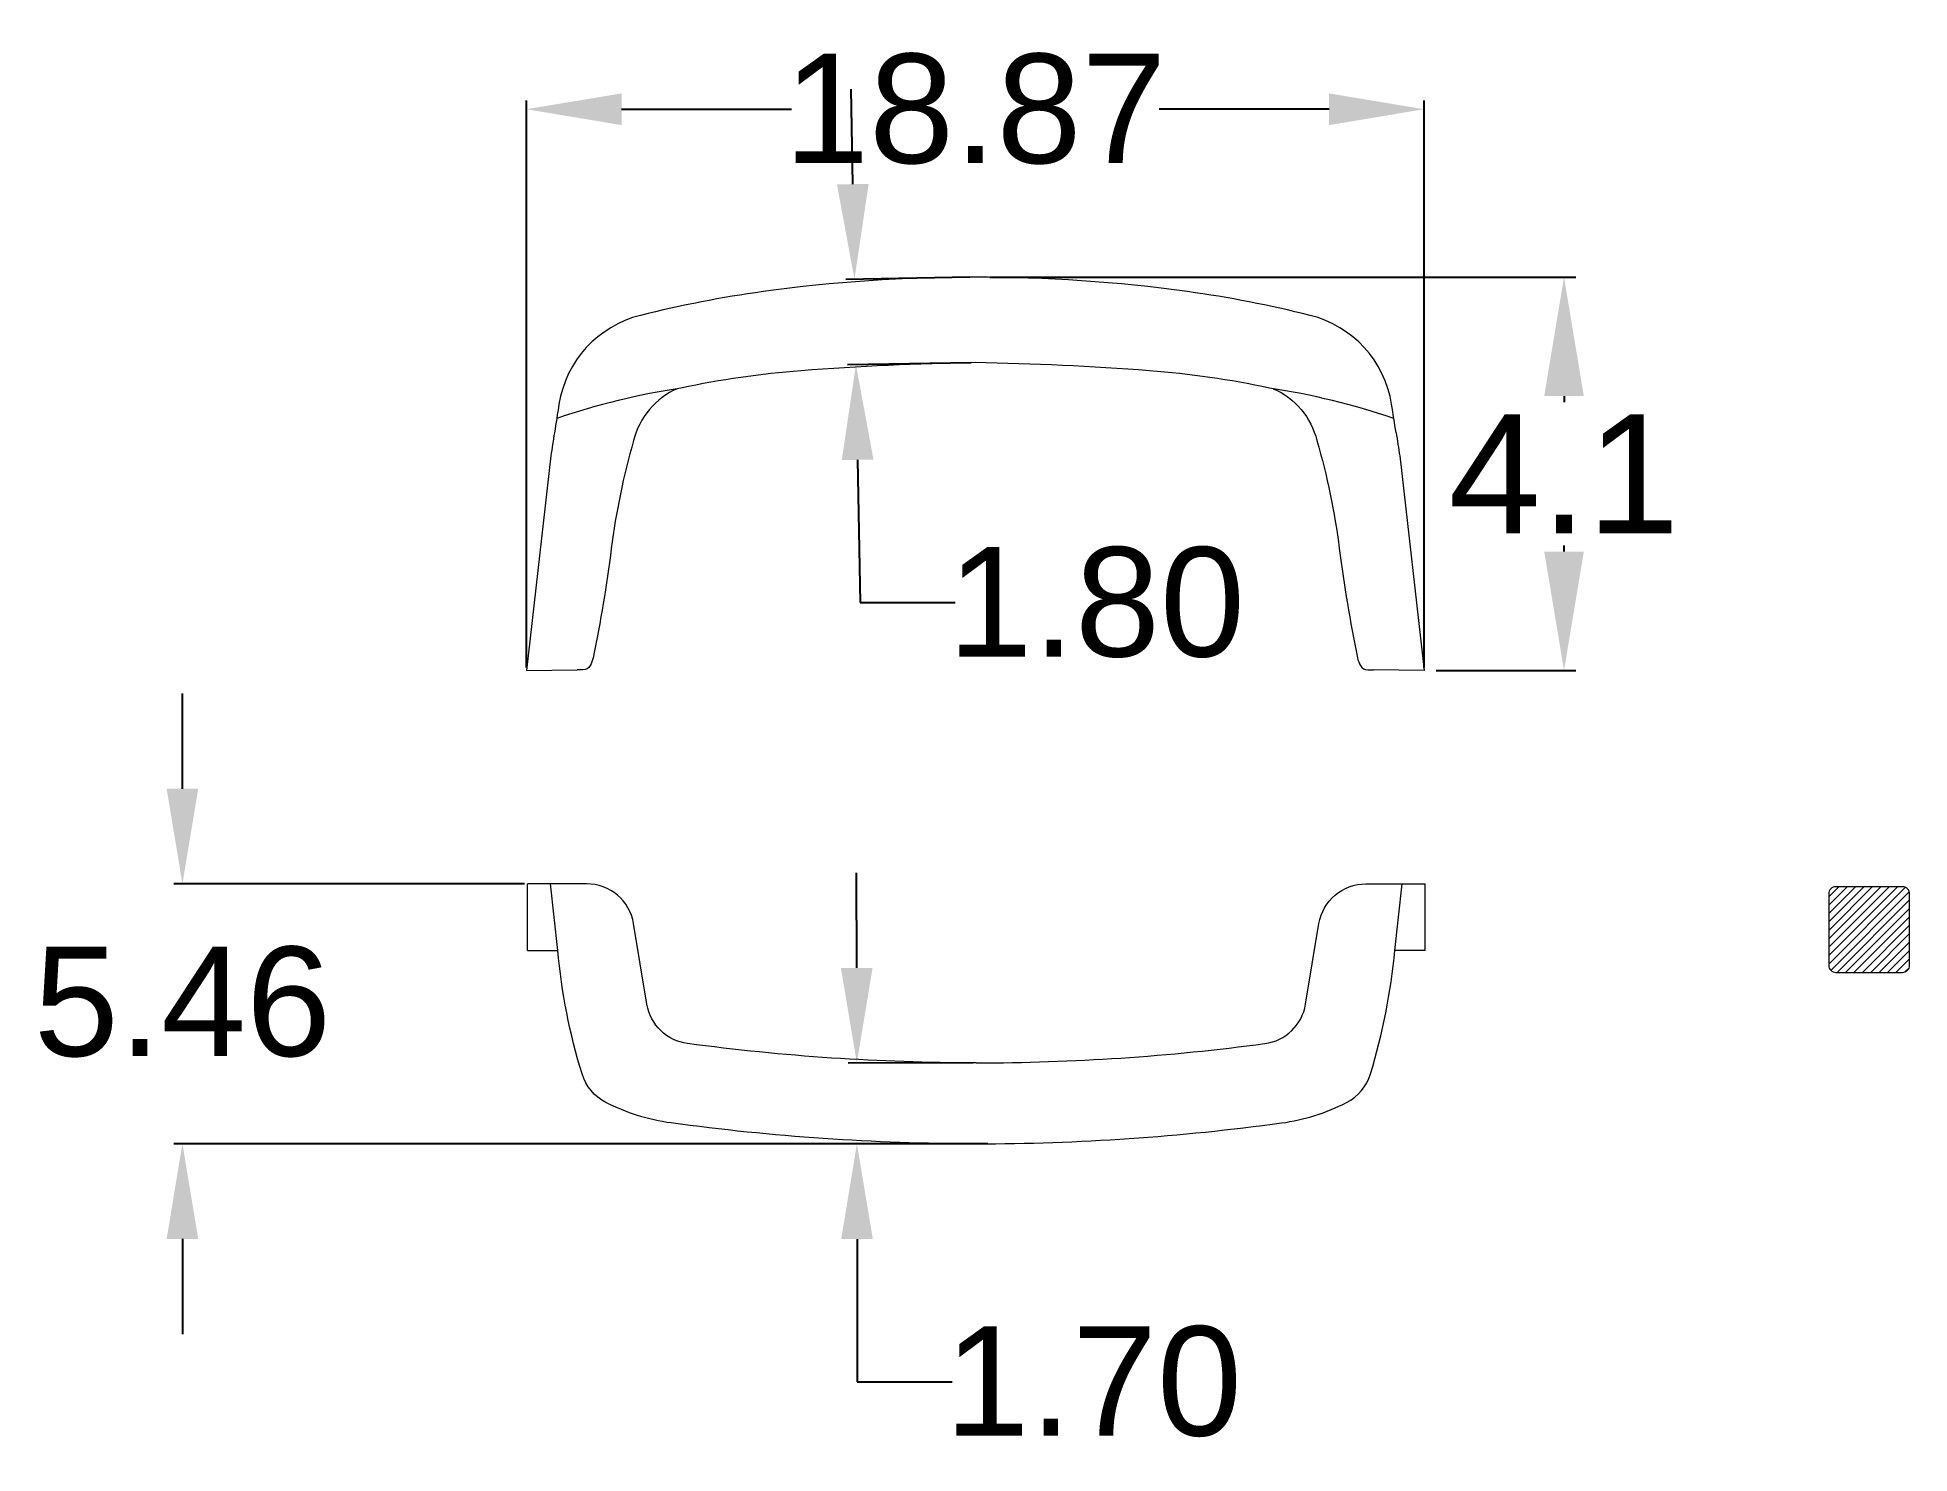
# Model space of a CAD drawing. Header units: millimetres. Extents: x 2623.2 to 2662.5, y 1538.3 to 1568.1.
import ezdxf

# ---------------------------------------------------------------- set-up
doc = ezdxf.new("R2010")
doc.units = ezdxf.units.MM
doc.layers.add('Dimension', color=3, linetype='Continuous')
doc.styles.get("Standard").update_dxf_attribs({"font": 'arial.ttf'})
doc.dimstyles.new('Standard$0', dxfattribs={"dimtxt": 2.3, "dimasz": 2, "dimexe": 1, "dimexo": 1, "dimgap": 1, "dimtad": 0, "dimtih": 1, "dimtoh": 1, "dimdec": 1, "dimzin": 0, "dimdsep": 46, "dimtxsty": 'Standard', "dimcen": 0, "dimclrd": 4, "dimclre": 4, "dimclrt": 4, "dimadec": 1, "dimazin": 0, "dimtfac": 1, "dimtdec": 1, "dimtofl": 0, "dimtmove": 0, "dimatfit": 0, "dimfxl": 1, "dimtolj": 1, "dimtzin": 0, "dimarcsym": 0})

# ---------------------------------------------------------------- blocks, each defined once
blk = doc.blocks.new('*D7')
at = {"color": 0, "lineweight": -2, "transparency": 16777216}
for p, q in [((2633.472, 1554.809), (2633.472, 1566.724)), ((2635.472, 1566.544), (2639.045, 1566.544)), ((2650.344, 1566.544), (2646.77, 1566.544)), ((2652.344, 1554.809), (2652.344, 1566.724))]:
    blk.add_line(p, q, dxfattribs=at)
at = {"color": 0, "transparency": 16777216}
for points in [[(2635.472, 1566.877), (2635.472, 1566.21), (2633.472, 1566.544)], [(2650.344, 1566.877), (2650.344, 1566.21), (2652.344, 1566.544)]]:
    blk.add_solid(points, dxfattribs=at)
at = {"layer": 'Defpoints', "color": 0, "transparency": 16777216}
for p in [(2652.344, 1566.544), (2633.472, 1554.746), (2652.344, 1554.746)]:
    blk.add_point(p, dxfattribs=at)
at = {"color": 0, "lineweight": 9, "transparency": 16777216, "insert": (2642.908, 1566.544), "char_height": 2.3, "attachment_point": 5}
blk.add_mtext('\\A1;18.87', dxfattribs=at)
blk = doc.blocks.new('*D8')
at = {"color": 0, "lineweight": -2, "transparency": 16777216}
for p, q in [((2640.333, 1564.97), (2640.298, 1566.969)), ((2642.793, 1563.012), (2640.187, 1562.967)), ((2642.824, 1561.215), (2640.219, 1561.169)), ((2640.434, 1559.173), (2640.486, 1556.172)), ((2640.486, 1556.172), (2642.486, 1556.172))]:
    blk.add_line(p, q, dxfattribs=at)
at = {"color": 0, "transparency": 16777216}
for points in [[(2640.666, 1564.975), (2639.999, 1564.964), (2640.367, 1562.97)], [(2640.767, 1559.179), (2640.1, 1559.167), (2640.399, 1561.173)]]:
    blk.add_solid(points, dxfattribs=at)
at = {"layer": 'Defpoints', "color": 0, "transparency": 16777216}
for p in [(2642.855, 1563.013), (2640.399, 1561.173), (2642.887, 1561.216)]:
    blk.add_point(p, dxfattribs=at)
at = {"color": 0, "lineweight": 9, "transparency": 16777216, "insert": (2645.451, 1556.172), "char_height": 2.3, "attachment_point": 5}
blk.add_mtext('\\A1;1.80', dxfattribs=at)
blk = doc.blocks.new('*D9')
at = {"color": 0, "lineweight": -2, "transparency": 16777216}
for p, q in [((2640.415, 1548.493), (2640.413, 1550.493)), ((2642.866, 1546.495), (2640.237, 1546.492)), ((2642.867, 1544.795), (2640.239, 1544.792)), ((2640.421, 1542.793), (2640.424, 1539.793)), ((2640.424, 1539.793), (2642.424, 1539.793))]:
    blk.add_line(p, q, dxfattribs=at)
at = {"color": 0, "transparency": 16777216}
for points in [[(2640.748, 1548.493), (2640.082, 1548.492), (2640.417, 1546.493)], [(2640.754, 1542.793), (2640.088, 1542.792), (2640.419, 1544.793)]]:
    blk.add_solid(points, dxfattribs=at)
at = {"layer": 'Defpoints', "color": 0, "transparency": 16777216}
for p in [(2642.928, 1546.495), (2640.419, 1544.793), (2642.93, 1544.795)]:
    blk.add_point(p, dxfattribs=at)
at = {"color": 0, "lineweight": 9, "transparency": 16777216, "insert": (2645.389, 1539.793), "char_height": 2.3, "attachment_point": 5}
blk.add_mtext('\\A1;1.70', dxfattribs=at)
blk = doc.blocks.new('*D10')
at = {"layer": 'Defpoints', "color": 0, "transparency": 16777216}
for p in [(2642.96, 1563.013), (2652.344, 1554.746), (2655.285, 1554.746)]:
    blk.add_point(p, dxfattribs=at)
at = {"layer": 'Dimension', "color": 3, "lineweight": -2, "transparency": 16777216}
for p, q in [((2643.21, 1563.013), (2655.535, 1563.013)), ((2655.285, 1560.513), (2655.285, 1560.385)), ((2655.285, 1557.246), (2655.285, 1557.375)), ((2652.594, 1554.746), (2655.535, 1554.746))]:
    blk.add_line(p, q, dxfattribs=at)
at = {"layer": 'Dimension', "color": 3, "transparency": 16777216}
for points in [[(2654.868, 1560.513), (2655.702, 1560.513), (2655.285, 1563.013)], [(2654.868, 1557.246), (2655.702, 1557.246), (2655.285, 1554.746)]]:
    blk.add_solid(points, dxfattribs=at)
at = {"layer": 'Dimension', "transparency": 16777216, "insert": (2655.285, 1558.88), "char_height": 2.5, "attachment_point": 5}
blk.add_mtext('\\A1;4.1', dxfattribs=at)
blk = doc.blocks.new('*D11')
at = {"color": 0, "lineweight": -2, "transparency": 16777216}
for p, q in [((2626.239, 1552.26), (2626.239, 1554.26)), ((2633.43, 1550.26), (2626.059, 1550.26)), ((2643.168, 1544.795), (2626.059, 1544.795)), ((2626.239, 1542.795), (2626.239, 1540.795))]:
    blk.add_line(p, q, dxfattribs=at)
at = {"color": 0, "transparency": 16777216}
for points in [[(2625.906, 1552.26), (2626.572, 1552.26), (2626.239, 1550.26)], [(2625.906, 1542.795), (2626.572, 1542.795), (2626.239, 1544.795)]]:
    blk.add_solid(points, dxfattribs=at)
at = {"layer": 'Defpoints', "color": 0, "transparency": 16777216}
for p in [(2633.492, 1550.26), (2626.239, 1544.795), (2643.231, 1544.795)]:
    blk.add_point(p, dxfattribs=at)
at = {"color": 0, "lineweight": 9, "transparency": 16777216, "insert": (2626.239, 1547.773), "char_height": 2.3, "attachment_point": 5}
blk.add_mtext('\\A1;5.46', dxfattribs=at)

msp = doc.modelspace()

# ---------------------------------------------------------------- hatches: boundary and pattern name
at = {"lineweight": 9}
h = msp.add_hatch(dxfattribs=at)
h.set_pattern_fill('ANSI31', color=1, style=0)
h.set_pattern_definition([(45, (-170.54447, 3183.44359), (-0.0883883476, 0.0883883476), [])])
h.paths.add_polyline_path([(2662.399, 1548.398, 0.414214), (2662.549, 1548.548), (2662.549, 1550.048, 0.414214), (2662.399, 1550.198), (2660.999, 1550.198, 0.414214), (2660.849, 1550.048), (2660.849, 1548.548, 0.414214), (2660.999, 1548.398)])

# ---------------------------------------------------------------- linework, layer by layer
for p, q in [((2633.472, 1554.746), (2634.536, 1554.757)), ((2652.344, 1554.746), (2651.279, 1554.757)), ((2633.492, 1548.86), (2633.492, 1550.26)), ((2652.364, 1548.86), (2652.364, 1550.26))]:
    msp.add_line(p, q, dxfattribs=at)
for points in [[(2636.643, 1560.669, 0.120333), (2636.057, 1560.233, 0.10927), (2635.724, 1559.582, 0.03782), (2635.255, 1557.306, -0.018681), (2634.874, 1555.013)], [(2649.173, 1560.669, -0.120333), (2649.758, 1560.233, -0.10927), (2650.091, 1559.582, -0.03782), (2650.56, 1557.306, 0.018681), (2650.942, 1555.013)], [(2634.06, 1559.743, 0.000323), (2633.983, 1559.255), (2633.472, 1554.746)], [(2651.755, 1559.743, -0.000323), (2651.832, 1559.255), (2652.344, 1554.746)], [(2634.874, 1555.013, -0.075834), (2634.81, 1554.848, -0.265514), (2634.657, 1554.759), (2634.536, 1554.757)], [(2650.942, 1555.013, 0.075834), (2651.006, 1554.848, 0.265514), (2651.159, 1554.759), (2651.279, 1554.757)], [(2642.928, 1546.495, -0.032932), (2636.859, 1546.902, -0.329611), (2636.005, 1547.729), (2635.724, 1549.424, 0.366812), (2634.737, 1550.26), (2633.492, 1550.26)], [(2642.928, 1544.795, -0.033588), (2636.511, 1545.233, -0.084803), (2635.141, 1545.664, -0.203178), (2634.64, 1546.263, -0.050308), (2634.128, 1548.86), (2633.974, 1550.26)], [(2642.928, 1546.495, 0.032932), (2648.997, 1546.902, 0.329611), (2649.851, 1547.729), (2650.133, 1549.424, -0.366812), (2651.119, 1550.26), (2652.364, 1550.26)], [(2642.928, 1544.795, 0.033588), (2649.345, 1545.233, 0.084803), (2650.715, 1545.664, 0.203178), (2651.216, 1546.263, 0.050308), (2651.728, 1548.86), (2651.882, 1550.26)]]:
    msp.add_lwpolyline(points, format="xyb", dxfattribs=at)
msp.add_lwpolyline([(2660.999, 1550.198, 0.414214), (2660.849, 1550.048), (2660.849, 1548.548, 0.414214), (2660.999, 1548.398), (2662.399, 1548.398, 0.414214), (2662.549, 1548.548), (2662.549, 1550.048, 0.414214), (2662.399, 1550.198)], format="xyb", close=True, dxfattribs=at)
for points in [[(2633.492, 1548.86), (2634.128, 1548.86)], [(2652.364, 1548.86), (2651.728, 1548.86)]]:
    msp.add_lwpolyline(points, dxfattribs=at)
for centre, radius, start, end in [((2642.855, 1530.827), 32.186, 89.907, 97.8732), ((2642.96, 1530.827), 32.186, 82.1268, 90.093), ((2641.778, 1538.621), 24.318, 97.8733, 104.0656), ((2644.038, 1538.621), 24.318, 75.9344, 82.1267), ((2636.426, 1559.979), 2.3, 104.0656, 170.9377), ((2649.389, 1559.979), 2.3, 9.0623, 75.9344), ((2640.696, 1542.039), 19.062, 94.3654, 102.0414), ((2643.968, 1499.182), 62.044, 90.9793, 94.3655), ((2641.847, 1499.182), 62.044, 85.6345, 89.0207), ((2645.119, 1542.039), 19.062, 77.9586, 85.6346), ((2639.027, 1545.596), 15.261, 98.6969, 108.8062), ((2646.788, 1545.596), 15.261, 71.1938, 81.3031), ((3012.35, 1500.02), 382.975, 170.93772, 171.02839), ((2273.465, 1500.02), 382.975, 8.97161, 9.06228)]:
    msp.add_arc(centre, radius, start, end, dxfattribs=at)

# ---------------------------------------------------------------- dimensions: what is measured, and where the dimension line sits
at = {"color": 3, "lineweight": 9}
dim = msp.add_linear_dim(base=(2652.344, 1566.544), p1=(2633.472, 1554.746), p2=(2652.344, 1554.746), dimstyle='Standard$0', override={"dimexe": 0.18, "dimexo": 0.0625, "dimgap": 0.09, "dimdec": 2, "dimcen": 0.09, "dimclrd": 0, "dimclre": 0, "dimclrt": 0, "dimtdec": 2, "dimatfit": 3, "dimfxl": 1.25}, dxfattribs=at)
dim.commit()
dim.dimension.update_dxf_attribs({"geometry": '*D7', "text_midpoint": (2642.908, 1566.544), "dimtype": 160})
for base, p1, p2, angle, picture, middle, dimtype in [((2640.399, 1561.173), (2642.855, 1563.013), (2642.887, 1561.216), 270.9986, '*D8', (2645.451, 1556.172), 161), ((2626.239, 1544.7955), (2633.4921, 1550.2598), (2643.231, 1544.7955), 90, '*D11', (2626.239, 1547.7731), 160), ((2640.419, 1544.793), (2642.928, 1546.495), (2642.93, 1544.795), 270.0587, '*D9', (2645.389, 1539.793), 161)]:
    dim = msp.add_linear_dim(base=base, p1=p1, p2=p2, angle=angle, dimstyle='Standard$0', override={"dimexe": 0.18, "dimexo": 0.0625, "dimgap": 0.09, "dimdec": 2, "dimcen": 0.09, "dimclrd": 0, "dimclre": 0, "dimclrt": 0, "dimtdec": 2, "dimatfit": 3, "dimfxl": 1.25}, dxfattribs=at)
    dim.commit()
    dim.dimension.update_dxf_attribs({"geometry": picture, "text_midpoint": middle, "dimtype": dimtype})
at = {"layer": 'Dimension'}
dim = msp.add_linear_dim(base=(2655.285, 1554.746), p1=(2642.96, 1563.013), p2=(2652.344, 1554.746), angle=90, dimstyle='Standard$0', override={"dimtxt": 2.5, "dimasz": 2.5, "dimexe": 0.25, "dimexo": 0.25, "dimgap": 0.25, "dimlfac": 0.5, "dimclrd": 3, "dimclre": 3, "dimclrt": 256, "dimadec": 2, "dimtdec": 2, "dimatfit": 3}, dxfattribs=at)
dim.commit()
dim.dimension.update_dxf_attribs({"geometry": '*D10', "text_midpoint": (2655.285, 1558.88), "dimtype": 160})

doc.saveas('drawing.dxf')
